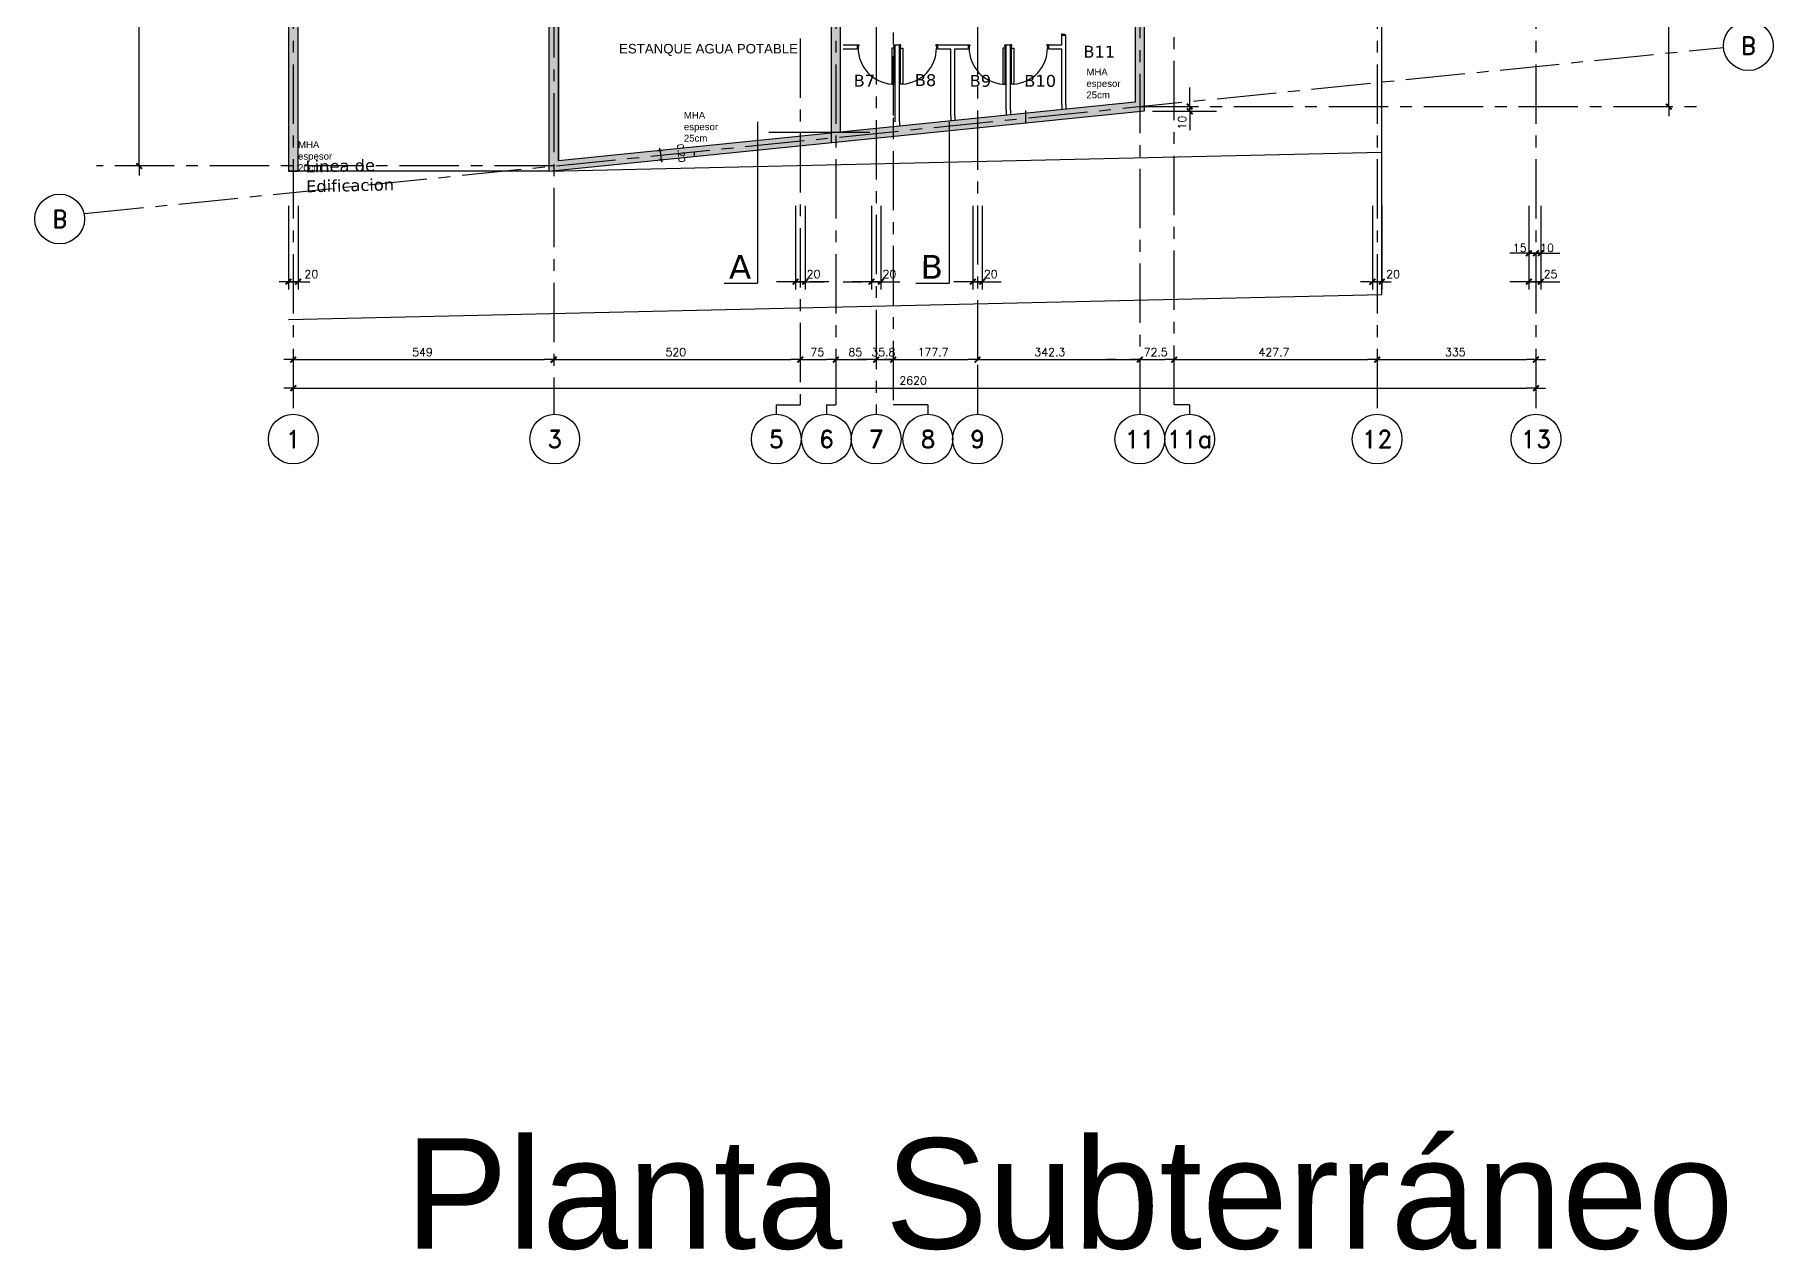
# Model space of a CAD drawing. Header units: millimetres. Extents: x -13 to 194, y -13 to 66.
# Drawn here: x 0.06 to 36.72, y -11.96 to 13.67 of the extents above; entities that cross this region are included whole.
import ezdxf
from ezdxf.enums import TextEntityAlignment as Align

# ---------------------------------------------------------------- set-up
doc = ezdxf.new("R2010")
doc.units = ezdxf.units.MM
doc.linetypes.add('CENTER', pattern=[2, 1.25, -0.25, 0.25, -0.25])
for name, color, linetype in [('04', 4, 'Continuous'), ('06', 6, 'Continuous'), ('Capa1', 80, 'Continuous'), ('COTAS', 1, 'Continuous'), ('COTAS1', 2, 'Continuous'), ('Cotas2', 1, 'Continuous'), ('EJES', 1, 'CENTER'), ('GRIS', 9, 'Continuous'), ('Muebles', 2, 'Continuous'), ('MURO', 5, 'Continuous'), ('MUROS_EST', 5, 'Continuous'), ('PUERTAS', 1, 'Continuous'), ('revision', 1, 'Continuous'), ('Tabiques', 4, 'Continuous'), ('Textos', 2, 'Continuous')]:
    doc.layers.add(name, color=color, linetype=linetype)
doc.styles.add('Arial', font='arial.ttf')
doc.styles.add('INTERARQ', font='ROMANS.SHX')
doc.styles.add('ROMAND', font='romand', dxfattribs={"height": 31.5})
doc.styles.add('ROMANS', font='romans.shx', dxfattribs={"height": 16.875})
doc.styles.get("Standard").update_dxf_attribs({"font": 'arial.ttf'})

# ---------------------------------------------------------------- blocks, each defined once
blk = doc.blocks.new('EJE-1')
at = {"color": 3, "linetype": 'Continuous'}
blk.add_circle((0, 0), 35, dxfattribs=at)
at = {"color": 5, "linetype": 'Continuous', "style": 'ROMAND'}
blk.add_attdef('0', text='', height=25, dxfattribs=at).set_placement((0.2, 0), align=Align.MIDDLE)
blk = doc.blocks.new('DIMTICK')
at = {"color": 1}
for p, q in [((-1, 0), (1, 0)), ((0, 1), (0, -1))]:
    blk.add_line(p, q, dxfattribs=at)
at = {"color": 3, "const_width": 0.141}
blk.add_lwpolyline([(0.71, 0.71), (-0.71, -0.71)], dxfattribs=at)

msp = doc.modelspace()

# ---------------------------------------------------------------- hatches: boundary and pattern name
at = {"layer": 'COTAS', "transparency": 33554687}
h = msp.add_hatch(color=5, dxfattribs=at)
h.dxf.hatch_style = 1
h.paths.add_polyline_path([(12.2874, 37.6473), (11.0049, 37.6473), (11.0049, 37.5473), (12.2874, 37.5473)])
h.paths.add_polyline_path([(12.2874, 37.5473), (11.0049, 37.5473), (11.0049, 36.7327), (11.1049, 36.7327), (11.1049, 37.4473), (12.2874, 37.4473)])
h.paths.add_polyline_path([(11.0049, 37.6473), (10.8549, 37.6473), (10.8549, 37.5473), (11.0049, 37.5473)])
h.paths.add_polyline_path([(11.0049, 37.5473), (10.8549, 37.5473), (10.8549, 36.8327), (10.8549, 36.7327), (11.0049, 36.7327)])
h.paths.add_polyline_path([(11.0049, 36.7327), (10.8549, 36.7327), (10.8549, 35.6673), (11.0049, 35.6673)])
h.paths.add_polyline_path([(11.1049, 36.7327), (11.0049, 36.7327), (11.0049, 35.6673), (11.1049, 35.6673)])
h.paths.add_polyline_path([(23.513, 35.6673), (23.363, 35.6673), (23.363, 34.3071), (23.513, 34.3071)])
h.paths.add_polyline_path([(23.513, 36.4272), (23.363, 36.4272), (23.363, 35.6673), (23.513, 35.6673)])
h.paths.add_polyline_path([(23.363, 36.4272), (23.263, 36.4272), (23.263, 35.6673), (23.363, 35.6673)])
h.paths.add_polyline_path([(23.363, 35.6673), (23.263, 35.6673), (23.263, 34.4321), (18.2631, 34.4321), (18.2631, 34.3071), (23.363, 34.3071)])
h.paths.add_polyline_path([(16.955, 35.6673), (16.83, 35.6673), (16.83, 34.3071), (16.955, 34.3071)])
h.paths.add_polyline_path([(17.08, 35.6673), (16.955, 35.6673), (16.955, 34.3071), (17.08, 34.3071)])
h.paths.add_polyline_path([(17.08, 36.4272), (16.955, 36.4272), (16.955, 35.6673), (17.08, 35.6673)])
h.paths.add_polyline_path([(16.955, 36.4272), (16.83, 36.4272), (16.83, 35.6673), (16.955, 35.6673)])
h.paths.add_polyline_path([(16.955, 36.7327), (16.83, 36.7327), (16.83, 36.4272), (16.955, 36.4272)])
h.paths.add_polyline_path([(17.08, 36.7327), (16.955, 36.7327), (16.955, 36.4272), (17.08, 36.4272)])
h.paths.add_polyline_path([(17.08, 37.5473), (16.955, 37.5473), (16.955, 36.7327), (17.08, 36.7327)])
h.paths.add_polyline_path([(16.955, 37.5473), (16.83, 37.5473), (16.83, 36.7327), (16.955, 36.7327)])
h.paths.add_polyline_path([(16.955, 37.6473), (16.83, 37.6473), (16.83, 37.5473), (16.955, 37.5473)])
h.paths.add_polyline_path([(17.08, 37.6473), (16.955, 37.6473), (16.955, 37.5473), (17.08, 37.5473)])
h.paths.add_polyline_path([(11.0049, 35.6673), (10.8549, 35.6673), (10.8549, 34.3071), (11.0049, 34.3071)])
h.paths.add_polyline_path([(11.1049, 35.6673), (11.0049, 35.6673), (11.0049, 34.3071), (11.1049, 34.3071)])
h.paths.add_polyline_path([(11.0049, 34.3071), (10.8549, 34.3071), (10.8549, 33.7473), (11.0049, 33.7473)])
h.paths.add_polyline_path([(11.1049, 34.3071), (11.0049, 34.3071), (11.0049, 33.7473), (11.1049, 33.7473)])
h.paths.add_polyline_path([(23.363, 34.3071), (18.2631, 34.3071), (18.2631, 34.1821), (23.263, 34.1821), (23.263, 32.7373), (23.363, 32.7373)])
h.paths.add_polyline_path([(23.513, 34.3071), (23.363, 34.3071), (23.363, 32.7373), (23.513, 32.7373)])
h.paths.add_polyline_path([(23.513, 37.5473), (23.363, 37.5473), (23.363, 36.4272), (23.513, 36.4272)])
h.paths.add_polyline_path([(23.363, 37.5473), (23.263, 37.5473), (23.263, 36.4272), (23.363, 36.4272)])
h.paths.add_polyline_path([(23.363, 37.6473), (23.263, 37.6473), (23.263, 37.5473), (23.363, 37.5473)])
h.paths.add_polyline_path([(23.513, 37.6473), (23.363, 37.6473), (23.363, 37.5473), (23.513, 37.5473)])
h.paths.add_polyline_path([(23.363, 28.8973), (18.1631, 28.8973), (18.1631, 28.5773), (18.2631, 28.5773), (18.2631, 28.7723), (23.363, 28.7723)])
h.paths.add_polyline_path([(23.363, 29.0223), (18.1631, 29.0223), (18.1631, 28.8973), (23.363, 28.8973)])
h.paths.add_polyline_path([(18.1631, 28.5773), (18.0631, 28.5773), (18.0631, 26.1768), (18.1631, 26.1768)])
h.paths.add_polyline_path([(18.2631, 28.5773), (18.1631, 28.5773), (18.1631, 26.1768), (18.2631, 26.1768)])
h.paths.add_polyline_path([(19.9399, 25.2273), (18.1631, 25.2273), (18.1631, 25.1273), (19.9399, 25.1273)])
h.paths.add_polyline_path([(18.1631, 25.2273), (17.8049, 25.2273), (17.8049, 25.1273), (18.1631, 25.1273)])
h.paths.add_polyline_path([(17.8049, 25.2273), (17.7049, 25.2273), (17.7049, 25.1273), (17.8049, 25.1273)])
h.paths.add_polyline_path([(17.8049, 25.1273), (17.7049, 25.1273), (17.7049, 25.0273), (17.8049, 25.0273)])
h.paths.add_polyline_path([(18.1631, 25.1273), (17.8049, 25.1273), (17.8049, 25.0273), (18.1631, 25.0273)])
h.paths.add_polyline_path([(22.263, 21.5273), (20.0399, 21.5273), (20.0399, 22.1173), (19.9399, 22.1173), (19.9399, 21.4273), (22.263, 21.4273)])
h.paths.add_polyline_path([(19.9399, 22.1173), (19.8399, 22.1173), (19.8399, 21.5273), (18.1631, 21.5273), (18.1631, 21.4273), (19.9399, 21.4273)])
h.paths.add_polyline_path([(18.1631, 21.5273), (17.8049, 21.5273), (17.8049, 21.4273), (18.1631, 21.4273)])
h.paths.add_polyline_path([(17.8049, 21.5273), (17.7049, 21.5273), (17.7049, 21.4273), (17.8049, 21.4273)])
h.paths.add_polyline_path([(17.8049, 21.4273), (17.7049, 21.4273), (17.7049, 21.3273), (17.8049, 21.3273)])
h.paths.add_polyline_path([(18.1631, 21.4273), (17.8049, 21.4273), (17.8049, 21.3273), (18.1631, 21.3273)])
h.paths.add_polyline_path([(22.263, 21.4273), (19.9399, 21.4273), (19.9399, 21.3273), (22.263, 21.3273)])
h.paths.add_polyline_path([(23.163, 22.8473), (22.963, 22.8473), (22.963, 22.1173), (23.163, 22.1173)])
h.paths.add_polyline_path([(23.163, 22.1173), (22.963, 22.1173), (22.963, 21.5273), (22.263, 21.5273), (22.263, 21.4273), (23.163, 21.4273)])
h.paths.add_polyline_path([(17.8049, 18.1773), (17.7049, 18.1773), (17.7049, 17.8273), (17.8049, 17.8273)])
h.paths.add_polyline_path([(17.9049, 18.1773), (17.8049, 18.1773), (17.8049, 17.8273), (17.9049, 17.8273)])
h.paths.add_polyline_path([(17.9049, 18.5273), (18.1631, 18.5273), (18.1631, 18.6273), (17.8049, 18.6273), (17.8049, 18.1773), (17.9049, 18.1773)])
h.paths.add_polyline_path([(17.8049, 18.6273), (17.7049, 18.6273), (17.7049, 18.1773), (17.8049, 18.1773)])
h.paths.add_polyline_path([(17.8049, 18.7773), (17.7049, 18.7773), (17.7049, 18.6273), (17.8049, 18.6273)])
h.paths.add_polyline_path([(18.1631, 18.7773), (17.8049, 18.7773), (17.8049, 18.6273), (18.1631, 18.6273)])
h.paths.add_polyline_path([(19.9399, 18.7773), (18.1631, 18.7773), (18.1631, 18.6273), (19.9399, 18.6273)])
h.paths.add_polyline_path([(19.9399, 18.6273), (18.1631, 18.6273), (18.1631, 18.5273), (19.9399, 18.5273)])
h.paths.add_polyline_path([(23.363, 18.6273), (19.9399, 18.6273), (19.9399, 18.5273), (22.2074, 18.5273), (23.263, 18.5273), (23.263, 18.1773), (23.363, 18.1773)])
h.paths.add_polyline_path([(24.0878, 18.7773), (23.363, 18.7773), (23.363, 18.6273), (24.0878, 18.6273)])
h.paths.add_polyline_path([(23.463, 12.1524), (23.363, 12.1524), (23.363, 12.0534), (23.463, 12.0635)])
h.paths.add_polyline_path([(23.363, 12.1524), (23.348, 12.1524), (19.9399, 11.8067), (19.9399, 11.7062), (23.363, 12.0534)])
h.paths.add_polyline_path([(23.363, 14.6979), (23.263, 14.6979), (23.263, 12.2432), (19.9399, 11.9062), (19.9399, 11.8067), (23.348, 12.1524), (23.363, 12.1539)])
h.paths.add_polyline_path([(23.463, 14.6979), (23.363, 14.6979), (23.363, 12.1539), (23.463, 12.164)])
h.paths.add_polyline_path([(19.9399, 11.8067), (19.9399, 11.9062), (18.1631, 11.7259), (18.1631, 11.6264)])
h.paths.add_polyline_path([(19.9399, 11.8067), (18.1631, 11.6264), (18.1631, 11.5259), (19.9399, 11.7062)])
h.paths.add_polyline_path([(18.1631, 11.7259), (17.8049, 11.6896), (17.8049, 11.5901), (18.1631, 11.6264)])
h.paths.add_polyline_path([(18.1631, 11.6264), (17.8049, 11.5901), (17.8049, 11.4896), (18.1631, 11.5259)])
h.paths.add_polyline_path([(17.8049, 11.6896), (17.055, 11.6135), (17.055, 11.514), (17.8049, 11.5901)])
h.paths.add_polyline_path([(17.8049, 11.5901), (17.055, 11.514), (17.055, 11.4135), (17.8049, 11.4896)])
h.paths.add_polyline_path([(17.055, 11.514), (16.955, 11.5039), (16.955, 11.4034), (17.055, 11.4135)])
h.paths.add_polyline_path([(17.055, 11.605), (16.955, 11.605), (16.955, 11.5039), (17.055, 11.514)])
h.paths.add_polyline_path([(16.955, 11.605), (16.855, 11.605), (16.855, 11.5932), (16.855, 11.4938), (16.955, 11.5039)])
h.paths.add_polyline_path([(16.955, 11.5039), (16.855, 11.4938), (16.855, 11.3932), (16.955, 11.4034)])
h.paths.add_polyline_path([(16.855, 11.4938), (16.2049, 11.4278), (16.2049, 11.3273), (16.855, 11.3932)])
h.paths.add_polyline_path([(16.855, 11.5932), (16.2049, 11.5273), (16.2049, 11.4278), (16.855, 11.4938)])
h.paths.add_polyline_path([(11.0049, 18.2773), (10.9049, 18.2773), (10.9049, 18.1773), (11.0049, 18.1773)])
at = {"layer": 'MUROS_EST', "transparency": 33554687}
h = msp.add_hatch(color=5, dxfattribs=at)
h.dxf.hatch_style = 1
h.paths.add_polyline_path([(28.4649, 28.0227), (31.8149, 28.0227), (31.8149, 58.4427), (5.4149, 58.4427), (5.4149, 10.7902), (5.6149, 10.7902), (5.6149, 58.2427), (31.6149, 58.2427), (31.6149, 28.2227), (28.2649, 28.2227), (28.2649, 18.7773), (23.163, 18.7773), (23.163, 19.2739), (22.963, 19.2739), (22.963, 18.7773), (17.7049, 18.7773), (17.7049, 17.8273), (17.9049, 17.8273), (17.9049, 18.5273), (23.263, 18.5273), (23.263, 12.2432), (19.3399, 11.8453), (19.3399, 11.6453), (23.463, 12.0635), (23.463, 18.5273), (28.4649, 18.5273)], flags=17)
h.paths.add_polyline_path([(23.163, 22.8473), (22.963, 22.8473), (22.963, 21.5273), (20.0399, 21.5273), (20.0399, 25.0273), (23.163, 25.0273), (23.1603, 25.2273), (17.7049, 25.2273), (17.7049, 25.0273), (19.8399, 25.0273), (19.8399, 21.5273), (17.7049, 21.5273), (17.7049, 21.3273), (22.963, 21.3273), (22.963, 19.2739), (23.163, 19.2739)], flags=16)
h.paths.add_polyline_path([(16.3049, 19.7073), (16.1049, 19.7073), (16.1049, 18.2773), (10.9049, 18.2773), (10.9049, 10.7898), (23.463, 12.0635), (23.463, 18.5273), (28.4649, 18.5273), (28.4649, 28.0227), (31.8149, 28.0227), (31.8149, 58.4427), (5.4149, 58.4427), (5.4149, 10.7902), (5.6149, 10.7902), (5.6149, 58.2427), (31.6149, 58.2427), (31.6149, 28.2227), (28.2649, 28.2227), (28.2649, 18.7773), (23.163, 18.7773), (23.163, 19.2739), (22.963, 19.2739), (22.963, 18.7773), (17.7049, 18.7773), (17.7049, 17.8273), (17.9049, 17.8273), (17.9049, 18.5273), (23.263, 18.5273), (23.263, 12.2432), (17.055, 11.6135), (17.055, 15.9873), (16.7102, 16.7181), (16.5293, 16.6328), (16.855, 15.9425), (16.855, 11.5932), (11.1049, 11.01), (11.1049, 18.0773), (16.1049, 18.0773), (16.1049, 17.5773), (16.3049, 17.5773)])
h = msp.add_hatch(color=5, dxfattribs=at)
h.dxf.hatch_style = 1
h.paths.add_polyline_path([(28.4649, 28.0227), (31.8149, 28.0227), (31.8149, 58.4427), (5.4149, 58.4427), (5.4149, 10.7902), (5.6149, 10.7902), (5.6149, 58.2427), (31.6149, 58.2427), (31.6149, 28.2227), (28.2649, 28.2227), (28.2649, 18.7773), (23.163, 18.7773), (23.163, 19.2739), (22.963, 19.2739), (22.963, 18.7773), (17.7049, 18.7773), (17.7049, 17.8273), (17.9049, 17.8273), (17.9049, 18.5273), (23.263, 18.5273), (23.263, 12.2432), (17.055, 11.6135), (17.055, 15.9873), (16.7102, 16.7181), (16.5293, 16.6328), (16.855, 15.9425), (16.855, 11.5932), (11.1049, 11.01), (11.1049, 18.0773), (16.1049, 18.0773), (16.1049, 17.5773), (16.3049, 17.5773), (16.3049, 19.7073), (16.1049, 19.7073), (16.1049, 18.2773), (10.9049, 18.2773), (10.9049, 10.7898), (23.463, 12.0635), (23.463, 18.5273), (28.4649, 18.5273)])
at = {"layer": 'PUERTAS', "transparency": 33554687}
h = msp.add_hatch(dxfattribs=at)
h.set_pattern_fill('ANGLE', color=256)
h.set_pattern_definition([(0, (0, 0), (0, 6.985), [5.08, -1.905]), (90, (0, 0), (-6.985, 4e-16), [5.08, -1.905])])
h.paths.add_polyline_path([(16.3049, 26.0973), (16.1049, 26.0973), (16.1049, 23.4773), (10.9049, 23.4773), (10.9049, 23.2773), (16.1049, 23.2773), (16.1049, 20.6573), (16.3049, 20.6573)])
edge = h.paths.add_edge_path()
edge.add_line((17.055, 13.7227), (17.055, 11.6135))
edge.add_line((16.855, 13.7227), (16.855, 11.5932))
edge.add_line((16.9449, 16.2207), (17.055, 15.9873))
edge.add_line((16.764, 16.1354), (16.9449, 16.2207))
edge.add_line((16.855, 15.9425), (16.764, 16.1354))
edge.add_line((16.855, 13.7227), (16.855, 15.9425))
edge.add_line((17.055, 13.7227), (17.055, 15.9873))
edge.add_line((17.055, 11.6135), (23.263, 12.2432))
edge.add_line((11.1049, 11.01), (16.855, 11.5932))
edge.add_line((10.9057, 10.7898), (23.463, 12.0635))

# ---------------------------------------------------------------- linework, layer by layer
at = {"color": 2, "const_width": 0.04}
for points in [[(24.3541, 12.2139), (24.4741, 12.0939)], [(24.3541, 12.2139), (24.4741, 12.0939)], [(24.4741, 11.9939), (24.3541, 12.1139)], [(34.4549, 12.2124), (34.5749, 12.0924)], [(2.2049, 10.9604), (2.3249, 10.8404)], [(31.5049, 9.001), (31.6249, 9.121)], [(31.7749, 9.121), (31.6549, 9.001)], [(31.6549, 9.001), (31.7749, 9.121)], [(31.8749, 9.121), (31.7549, 9.001)], [(5.3549, 8.401), (5.4749, 8.521)], [(5.6749, 8.521), (5.5549, 8.401)], [(16.0449, 8.401), (16.1649, 8.521)], [(16.3649, 8.521), (16.2449, 8.401)], [(17.6449, 8.401), (17.7649, 8.521)], [(17.9649, 8.521), (17.8449, 8.401)], [(19.7799, 8.401), (19.8999, 8.521)], [(20.0999, 8.521), (19.9799, 8.401)], [(28.2049, 8.401), (28.3249, 8.521)], [(28.5249, 8.521), (28.4049, 8.401)], [(31.5049, 8.401), (31.6249, 8.521)], [(31.8749, 8.521), (31.7549, 8.401)], [(5.5749, 6.8768), (5.4549, 6.7568)], [(11.0649, 6.8768), (10.9449, 6.7568)], [(10.9449, 6.7568), (11.0649, 6.8768)], [(16.2649, 6.8768), (16.1449, 6.7568)], [(16.1449, 6.7568), (16.2649, 6.8768)], [(16.895, 6.7568), (17.015, 6.8768)], [(17.015, 6.8768), (16.895, 6.7568)], [(17.7449, 6.7568), (17.8649, 6.8768)], [(17.7449, 6.7568), (17.8649, 6.8768)], [(18.2231, 6.8768), (18.1031, 6.7568)], [(18.2231, 6.8768), (18.1031, 6.7568)], [(19.8799, 6.7568), (19.9999, 6.8768)], [(19.9999, 6.8768), (19.8799, 6.7568)], [(23.423, 6.8768), (23.303, 6.7568)], [(23.423, 6.8768), (23.303, 6.7568)], [(24.0278, 6.7568), (24.1478, 6.8768)], [(24.1478, 6.8768), (24.0278, 6.7568)], [(28.4249, 6.8768), (28.3049, 6.7568)], [(28.3049, 6.7568), (28.4249, 6.8768)], [(31.6549, 6.7568), (31.7749, 6.8768)], [(5.5749, 6.2768), (5.4549, 6.1568)], [(31.6549, 6.1568), (31.7749, 6.2768)]]:
    msp.add_lwpolyline(points, dxfattribs=at)
at = {"color": 2}
for points in [[(24.4141, 12.1539), (24.4141, 12.3539)], [(24.4141, 12.1539), (24.4141, 12.3539)], [(24.4141, 12.0539), (24.4141, 12.2539)], [(24.4141, 12.1539), (24.4141, 11.9539)], [(24.4141, 12.1539), (24.4141, 11.9539)], [(34.5149, 12.1524), (34.5149, 12.3524)], [(34.5149, 12.1524), (34.5149, 11.9524)], [(24.4141, 12.0539), (24.4141, 11.8539)], [(2.2649, 10.9004), (2.2649, 11.1004)], [(2.2649, 10.9004), (2.2649, 10.7004)], [(31.5649, 9.061), (31.3649, 9.061)], [(31.7149, 9.061), (31.5149, 9.061)], [(31.7149, 9.061), (31.5149, 9.061)], [(31.5649, 9.061), (31.7649, 9.061)], [(31.8149, 9.061), (31.6149, 9.061)], [(31.7149, 9.061), (31.9149, 9.061)], [(31.7149, 9.061), (31.9149, 9.061)], [(31.8149, 9.061), (32.0149, 9.061)], [(5.4149, 8.461), (5.2149, 8.461)], [(5.4149, 8.461), (5.6149, 8.461)], [(5.6649, 8.461), (5.4649, 8.461)], [(5.6649, 8.461), (5.8649, 8.461)], [(16.1049, 8.461), (15.9049, 8.461)], [(16.3049, 8.461), (16.1049, 8.461)], [(16.1049, 8.461), (16.3049, 8.461)], [(16.3049, 8.461), (16.5049, 8.461)], [(16.805, 8.461), (16.605, 8.461)], [(17.105, 8.461), (17.305, 8.461)], [(17.7049, 8.461), (17.5049, 8.461)], [(17.9049, 8.461), (17.7049, 8.461)], [(17.7049, 8.461), (17.9049, 8.461)], [(17.9049, 8.461), (18.1049, 8.461)], [(19.8399, 8.461), (19.6399, 8.461)], [(20.0399, 8.461), (19.8399, 8.461)], [(19.8399, 8.461), (20.0399, 8.461)], [(20.0399, 8.461), (20.2399, 8.461)], [(28.2149, 8.461), (28.0149, 8.461)], [(28.2149, 8.461), (28.4149, 8.461)], [(28.4649, 8.461), (28.2649, 8.461)], [(28.4649, 8.461), (28.6649, 8.461)], [(31.5649, 8.461), (31.3649, 8.461)], [(31.5649, 8.461), (31.7649, 8.461)], [(31.8149, 8.461), (31.6149, 8.461)], [(31.8149, 8.461), (32.0149, 8.461)], [(5.5149, 6.8168), (5.3149, 6.8168)], [(5.5149, 6.8168), (5.7149, 6.8168)], [(11.0049, 6.8168), (10.8049, 6.8168)], [(11.0049, 6.8168), (10.8049, 6.8168)], [(11.0049, 6.8168), (11.2049, 6.8168)], [(11.0049, 6.8168), (11.2049, 6.8168)], [(16.2049, 6.8168), (16.0049, 6.8168)], [(16.2049, 6.8168), (16.0049, 6.8168)], [(16.2049, 6.8168), (16.4049, 6.8168)], [(16.2049, 6.8168), (16.4049, 6.8168)], [(16.955, 6.8168), (16.755, 6.8168)], [(16.955, 6.8168), (16.755, 6.8168)], [(16.955, 6.8168), (17.155, 6.8168)], [(16.955, 6.8168), (17.155, 6.8168)], [(17.8049, 6.8168), (17.6049, 6.8168)], [(17.8049, 6.8168), (17.6049, 6.8168)], [(17.8049, 6.8168), (18.0049, 6.8168)], [(17.8049, 6.8168), (18.0049, 6.8168)], [(18.1631, 6.8168), (17.9631, 6.8168)], [(18.1631, 6.8168), (17.9631, 6.8168)], [(18.1631, 6.8168), (18.3631, 6.8168)], [(18.1631, 6.8168), (18.3631, 6.8168)], [(19.9399, 6.8168), (19.7399, 6.8168)], [(19.9399, 6.8168), (19.7399, 6.8168)], [(19.9399, 6.8168), (20.1399, 6.8168)], [(19.9399, 6.8168), (20.1399, 6.8168)], [(23.063, 6.8168), (23.263, 6.8168)], [(23.063, 6.8168), (23.263, 6.8168)], [(23.363, 6.8168), (23.163, 6.8168)], [(23.363, 6.8168), (23.163, 6.8168)], [(23.363, 6.8168), (23.563, 6.8168)], [(23.363, 6.8168), (23.563, 6.8168)], [(24.0878, 6.8168), (23.8878, 6.8168)], [(24.0878, 6.8168), (23.8878, 6.8168)], [(24.0878, 6.8168), (24.2878, 6.8168)], [(24.0878, 6.8168), (24.2878, 6.8168)], [(28.3649, 6.8168), (28.1649, 6.8168)], [(28.3649, 6.8168), (28.1649, 6.8168)], [(28.3649, 6.8168), (28.5649, 6.8168)], [(28.3649, 6.8168), (28.5649, 6.8168)], [(31.7149, 6.8168), (31.5149, 6.8168)], [(31.7149, 6.8168), (31.9149, 6.8168)], [(5.5149, 6.2168), (5.3149, 6.2168)], [(5.5149, 6.2168), (5.7149, 6.2168)], [(31.7149, 6.2168), (31.5149, 6.2168)], [(31.7149, 6.2168), (31.9149, 6.2168)]]:
    msp.add_lwpolyline(points, dxfattribs=at)
at = {"color": 9}
for centre, start, end in [((18.186, 13.388), 180, 266.19114), ((18.314, 13.388), 273.80886, 0), ((20.526, 13.388), 180, 266.19114), ((20.654, 13.388), 273.80886, 0)]:
    msp.add_arc(centre, 0.762, start, end, dxfattribs=at)
at = {"layer": '06'}
for p, q in [((21.7149, 13.6582), (21.805, 13.6582)), ((21.715, 13.458), (21.715, 13.6582)), ((21.805, 12.1948), (21.805, 13.6582)), ((18.205, 11.8317), (18.205, 13.458)), ((18.205, 13.458), (18.295, 13.458)), ((18.295, 11.8388), (18.295, 13.458)), ((19.095, 13.458), (19.095, 13.368)), ((19.095, 13.458), (19.745, 13.458)), ((19.095, 13.368), (19.375, 13.368)), ((19.375, 13.458), (19.745, 13.458)), ((19.375, 11.9504), (19.375, 13.368)), ((19.465, 11.9575), (19.465, 13.368)), ((19.465, 13.368), (19.745, 13.368)), ((19.745, 13.458), (19.745, 13.368)), ((20.545, 12.0691), (20.545, 13.458)), ((20.545, 13.458), (20.615, 13.458)), ((20.545, 13.458), (20.635, 13.458)), ((20.635, 12.0782), (20.635, 13.458)), ((21.435, 13.458), (21.435, 13.368)), ((21.435, 13.458), (21.715, 13.458)), ((21.435, 13.368), (21.715, 13.368)), ((21.715, 12.1877), (21.715, 13.368)), ((21.715, 12.1877), (21.715, 12.0862)), ((21.805, 12.1948), (21.805, 12.0953)), ((18.1631, 11.9162), (18.1631, 11.7257)), ((18.295, 11.8388), (18.295, 11.7393)), ((19.375, 11.9504), (19.375, 11.8488)), ((19.465, 11.9575), (19.465, 11.8579)), ((20.545, 12.0691), (20.545, 11.9675)), ((20.635, 12.0762), (20.635, 11.9766))]:
    msp.add_line(p, q, dxfattribs=at)
at = {"layer": 'Capa1'}
for p, q in [((28.4649, 8.1928), (28.4649, 18.5273)), ((10.9049, 10.7898), (28.4649, 11.1936)), ((10.9049, 10.7902), (5.4149, 10.7902)), ((5.4149, 7.6628), (28.4649, 8.1928)), ((5.4149, 7.6628), (28.4649, 8.1928))]:
    msp.add_line(p, q, dxfattribs=at)
at = {"layer": 'COTAS', "color": 2}
for p, q in [((2.2649, 11.1004), (2.2649, 17.9773)), ((34.5149, 12.3524), (34.5149, 17.9773)), ((31.3649, 9.061), (31.1649, 9.061)), ((31.5149, 9.061), (31.3149, 9.061)), ((31.5649, 9.061), (31.7149, 9.061)), ((31.7149, 9.061), (31.8149, 9.061)), ((31.9149, 9.061), (32.1149, 9.061)), ((32.0149, 9.061), (32.2149, 9.061)), ((5.6649, 8.461), (5.4149, 8.461)), ((15.9049, 8.461), (15.7049, 8.461)), ((16.1049, 8.461), (16.3049, 8.461)), ((16.605, 8.461), (16.405, 8.461)), ((16.5049, 8.461), (16.7049, 8.461)), ((17.5049, 8.461), (17.3049, 8.461)), ((17.305, 8.461), (17.505, 8.461)), ((17.7049, 8.461), (17.9049, 8.461)), ((18.1049, 8.461), (18.3049, 8.461)), ((19.6399, 8.461), (19.4399, 8.461)), ((19.8399, 8.461), (20.0399, 8.461)), ((20.2399, 8.461), (20.4399, 8.461)), ((28.2149, 8.461), (28.4649, 8.461)), ((31.3649, 8.461), (31.1649, 8.461)), ((31.5649, 8.461), (31.8149, 8.461)), ((32.0149, 8.461), (32.2149, 8.461)), ((5.7149, 6.8168), (10.8049, 6.8168)), ((11.2049, 6.8168), (16.0049, 6.8168)), ((16.4049, 6.8168), (16.755, 6.8168)), ((17.155, 6.8168), (17.6049, 6.8168)), ((17.6049, 6.8168), (17.4049, 6.8168)), ((17.8049, 6.8168), (18.1631, 6.8168)), ((18.3631, 6.8168), (18.5631, 6.8168)), ((18.3631, 6.8168), (19.7399, 6.8168)), ((20.1399, 6.8168), (22.863, 6.8168)), ((22.863, 6.8168), (22.663, 6.8168)), ((22.863, 6.8168), (23.1123, 6.8168)), ((23.063, 6.8168), (23.363, 6.8168)), ((23.563, 6.8168), (23.8878, 6.8168)), ((23.563, 6.8168), (23.763, 6.8168)), ((24.2878, 6.8168), (28.1649, 6.8168)), ((28.5649, 6.8168), (31.5149, 6.8168)), ((5.7149, 6.2168), (31.5149, 6.2168))]:
    msp.add_line(p, q, dxfattribs=at)
at = {"layer": 'COTAS1', "color": 2}
for p, q in [((24.4141, 12.3539), (24.4141, 12.5539)), ((24.4141, 12.1539), (24.4141, 12.0539)), ((24.4141, 11.8539), (24.4141, 11.6539))]:
    msp.add_line(p, q, dxfattribs=at)
at = {"layer": 'Cotas2'}
for p, q in [((23.6303, 12.0539), (24.9814, 12.0539)), ((17.6702, 11.605), (15.542, 11.605)), ((5.4149, 10.061), (5.4149, 8.2976)), ((5.6149, 10.061), (5.6149, 8.2976)), ((16.1049, 10.061), (16.1049, 8.2976)), ((16.3049, 10.061), (16.3049, 8.2976)), ((17.7049, 10.061), (17.7049, 8.2976)), ((17.9049, 10.061), (17.9049, 8.2976)), ((19.8399, 10.061), (19.8399, 8.2976)), ((20.0399, 10.061), (20.0399, 8.2976)), ((28.2649, 10.061), (28.2649, 8.2976)), ((28.4649, 10.061), (28.4649, 8.2976)), ((31.5649, 10.061), (31.5649, 8.2976)), ((31.8149, 10.061), (31.8149, 8.2976))]:
    msp.add_line(p, q, dxfattribs=at)
at = {"layer": 'EJES'}
for p, q in [((5.5149, 61.0427), (5.5149, 5.6668)), ((16.955, 61.0427), (16.955, 5.8668)), ((23.363, 60.8427), (23.363, 5.6668)), ((24.0878, 5.8668), (24.0878, 60.8427)), ((28.3649, 61.0427), (28.3649, 5.6668)), ((31.7149, 61.0427), (31.7149, 5.6668)), ((11.0049, 38.4387), (11.0049, 5.6668)), ((17.8049, 29.8686), (17.8049, 5.6668)), ((16.2049, 29.5903), (16.2049, 5.8668)), ((18.1631, 29.216), (18.1631, 5.8668)), ((19.9399, 26.0705), (19.9399, 6.711)), ((1.1149, 9.8972), (35.6685, 13.402)), ((23.348, 12.1524), (35.2952, 12.1524)), ((11.0049, 10.9004), (1.3653, 10.9004)), ((19.9399, 6.711), (19.9399, 5.6668)), ((15.6972, 5.8668), (16.2049, 5.8668)), ((15.6972, 5.8668), (15.6972, 5.6668)), ((16.7549, 5.8668), (16.955, 5.8668)), ((16.7549, 5.8668), (16.7549, 5.6668)), ((18.894, 5.8668), (18.1631, 5.8668)), ((18.894, 5.8668), (18.894, 5.6668)), ((24.413, 5.8668), (24.0878, 5.8668)), ((24.413, 5.8668), (24.413, 5.6668))]:
    msp.add_line(p, q, dxfattribs=at)
at = {"layer": 'GRIS'}
for points in [[(21.7149, 13.6582), (21.7149, 13.6899), (21.7402, 13.6899), (21.7402, 13.6772), (21.7849, 13.6772), (21.7849, 13.6582)], [(17.405, 13.458), (17.4366, 13.458), (17.4366, 13.4327), (17.424, 13.4327), (17.424, 13.388), (17.405, 13.388)], [(18.205, 13.388), (18.186, 13.388), (18.186, 13.4327), (18.1733, 13.4327), (18.1733, 13.458), (18.205, 13.458)], [(18.295, 13.388), (18.314, 13.388), (18.314, 13.4327), (18.3266, 13.4327), (18.3266, 13.458), (18.295, 13.458)], [(19.095, 13.458), (19.0633, 13.458), (19.0633, 13.4327), (19.076, 13.4327), (19.076, 13.388), (19.095, 13.388)], [(19.745, 13.458), (19.7766, 13.458), (19.7766, 13.4327), (19.764, 13.4327), (19.764, 13.388), (19.745, 13.388)], [(20.545, 13.388), (20.526, 13.388), (20.526, 13.4327), (20.5133, 13.4327), (20.5133, 13.458), (20.545, 13.458)], [(20.635, 13.388), (20.654, 13.388), (20.654, 13.4327), (20.6666, 13.4327), (20.6666, 13.458), (20.635, 13.458)], [(21.435, 13.458), (21.4033, 13.458), (21.4033, 13.4327), (21.416, 13.4327), (21.416, 13.388), (21.435, 13.388)]]:
    msp.add_lwpolyline(points, dxfattribs=at)
for points in [[(18.186, 13.388), (18.1353, 13.388), (18.1353, 12.6277), (18.186, 12.6277)], [(18.314, 13.388), (18.3646, 13.388), (18.3646, 12.6277), (18.3139, 12.6277)], [(20.526, 13.388), (20.4753, 13.388), (20.4753, 12.6277), (20.526, 12.6277)], [(20.654, 13.388), (20.7046, 13.388), (20.7046, 12.6277), (20.6539, 12.6277)]]:
    msp.add_lwpolyline(points, close=True, dxfattribs=at)
at = {"layer": 'Muebles', "color": 1}
msp.add_line((13.2556, 11.1779), (13.2656, 11.0794), dxfattribs=at)
at = {"layer": 'MURO'}
for p, q in [((15.3001, 11.8311), (15.3001, 8.4305)), ((19.3399, 11.8311), (19.3399, 8.4305)), ((14.5979, 8.4305), (15.3001, 8.4305)), ((18.6376, 8.4305), (19.3399, 8.4305))]:
    msp.add_line(p, q, dxfattribs=at)
at = {"layer": 'MUROS_EST'}
for p, q in [((10.9049, 18.2773), (10.9049, 10.7898)), ((11.1049, 18.0773), (11.1049, 11.01))]:
    msp.add_line(p, q, dxfattribs=at)
for points in [[(5.4149, 58.4427), (5.4149, 10.7902), (5.6149, 10.7902), (5.6149, 58.2427)], [(10.9049, 10.7898), (23.463, 12.0635), (23.463, 18.5273)], [(23.263, 18.5273), (23.263, 12.2432), (17.055, 11.6135), (17.055, 15.9873)], [(10.9049, 18.2773), (10.9049, 10.7898)], [(16.855, 15.9425), (16.855, 11.5932), (11.1049, 11.01), (11.1049, 18.0773)]]:
    msp.add_lwpolyline(points, dxfattribs=at)
at = {"layer": 'PUERTAS'}
msp.add_line((16.855, 11.5932), (16.855, 11.3932), dxfattribs=at)
at = {"layer": 'Tabiques'}
for p, q in [((17.105, 13.458), (17.405, 13.458)), ((17.105, 13.368), (17.405, 13.368)), ((17.405, 13.458), (17.405, 13.368))]:
    msp.add_line(p, q, dxfattribs=at)

# ---------------------------------------------------------------- block references
at = {"xscale": 0.0150000000003274, "yscale": 0.0150000000003274, "zscale": 0.0150000000003274}
for p, values in [((36.1917, 13.4374), {'0': 'B'}), ((0.5899, 9.783), {'0': 'B'}), ((5.5149, 5.1418), {'0': '1'}), ((11.0273, 5.1423), {'0': '3'}), ((15.6973, 5.1418), {'0': '5'}), ((16.7549, 5.1418), {'0': '6'}), ((17.8049, 5.1418), {'0': '7'}), ((18.894, 5.1418), {'0': '8'}), ((19.9399, 5.1418), {'0': '9'}), ((23.363, 5.1418), {'0': '11'}), ((24.413, 5.1418), {'0': '11a'}), ((28.3649, 5.1418), {'0': '12'}), ((31.7149, 5.1418), {'0': '13'})]:
    msp.add_blockref('EJE-1', p, dxfattribs=at).add_auto_attribs(values)
at = {"layer": 'Muebles', "color": 1, "xscale": 0.05, "yscale": 0.05, "zscale": 0.05}
for p, rotation in [((13.2506, 11.2276), 95.79174718971262), ((13.2706, 11.0297), 275.7917471897126)]:
    msp.add_blockref('DIMTICK', p, dxfattribs=dict(at, rotation=rotation))

# ---------------------------------------------------------------- texts
at = {"layer": '04', "style": 'Arial'}
msp.add_text('ESTANQUE AGUA POTABLE', height=0.2, dxfattribs=at).set_placement((12.3832, 13.274))
at = {"layer": '04', "insert": (7.872, -9.6025), "char_height": 2.326875, "attachment_point": 1}
msp.add_mtext('Planta Subterráneo', dxfattribs=at)
at = {"layer": '06', "color": 3, "style": 'ROMANS'}
for s, p in [('15', (31.228, 9.0881)), ('10', (31.8025, 9.0881)), ('20', (5.7506, 8.536)), ('20', (16.3406, 8.536)), ('20', (17.9398, 8.536)), ('20', (20.0748, 8.536)), ('20', (28.5568, 8.536)), ('25', (31.8766, 8.536)), ('549', (8.0228, 6.8918)), ('520', (13.3638, 6.8918)), ('75', (16.4192, 6.8918)), ('85', (17.2192, 6.8918)), ('35.8', (17.7027, 6.8918)), ('177.7', (18.6778, 6.8918)), ('342.3', (21.1398, 6.8918)), ('72.5', (23.4441, 6.8918)), ('427.7', (25.8647, 6.8918)), ('335', (29.7988, 6.8918)), ('2620', (18.2934, 6.2918))]:
    msp.add_text(s, height=0.16875, dxfattribs=at).set_placement(p)
at = {"layer": 'Capa1', "char_height": 0.144975, "attachment_point": 1}
for s, insert in [('MHA espesor 25cm', (22.236, 12.9549)), ('MHA espesor 25cm', (13.7502, 12.0424)), ('MHA espesor 20cm', (5.6149, 11.4215))]:
    msp.add_mtext_dynamic_manual_height_columns(s, width=1.208581, gutter_width=0.7249, heights=[0], dxfattribs=dict(at, insert=insert))
at = {"layer": 'Muebles', "color": 2, "insert": (13.6934, 11.1726), "char_height": 0.13, "attachment_point": 5, "rotation": 275.79175, "style": 'INTERARQ'}
msp.add_mtext('\\A1;0.20', dxfattribs=at)
at = {"layer": 'revision', "color": 3, "style": 'ROMANS'}
msp.add_text('10', height=0.16875, rotation=90, dxfattribs=at).set_placement((24.3391, 11.6696))
at = {"layer": 'Textos', "attachment_point": 1}
for s, insert, char_height, width, rotation in [('{\\fVerdana|b0|i0|c0|p34;B11}', (22.1723, 13.4363), 0.25, 1.086364, 359.74864), ('{\\fVerdana|b0|i0|c0|p34;B8}', (18.6189, 12.8382), 0.25, 0.677449, 359.74864), ('{\\fVerdana|b0|i0|c0|p34;B7}', (17.3295, 12.8253), 0.25, 0.677449, 359.74864), ('{\\fVerdana|b0|i0|c0|p34;B9}', (19.775, 12.8224), 0.25, 0.677449, 359.74864), ('{\\fVerdana|b0|i0|c0|p34;B10}', (20.9266, 12.822), 0.25, 0.95, 359.74864), ('{\\fVerdana|b0|i0|c0|p34;Linea de Edificacion}', (5.7725, 11.0123), 0.25, 2.390794, 1.3172), ('{\\fVerdana|b0|i0|c0|p34;A}', (14.7025, 9.0253), 0.5, 1.354898, 359.74864), ('{\\fVerdana|b0|i0|c0|p34;B}', (18.7422, 9.0253), 0.5, 1.354898, 359.74864)]:
    msp.add_mtext(s, dxfattribs=dict(at, insert=insert, char_height=char_height, width=width, rotation=rotation))

doc.saveas('drawing.dxf')
